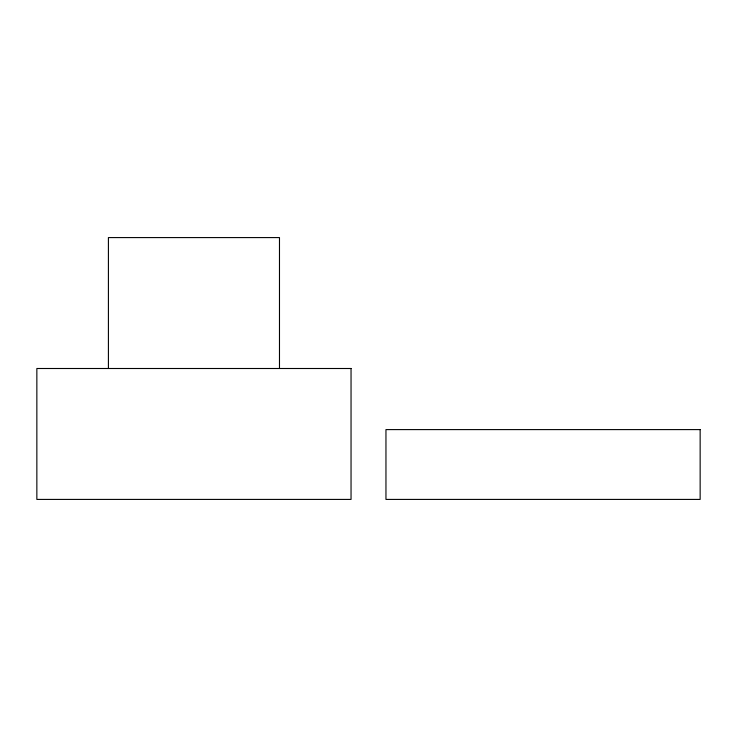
<?xml version="1.0" encoding="UTF-8"?>
<svg xmlns="http://www.w3.org/2000/svg" width="737" height="737" viewBox="0 0 737 737"><rect width="100%" height="100%" fill="white"/><g stroke="black" fill="none" stroke-linecap="round" stroke-linejoin="round"><path stroke-width="1.11" d="M279.48 368.5L279.48 237.581L108.413 237.581L108.413 368.5M351.042 368.5L36.85 368.5L36.85 499.419L351.042 499.419L351.042 368.5M700.15 429.597L385.958 429.597L385.958 499.419L700.15 499.419L700.15 429.597"/></g></svg>
